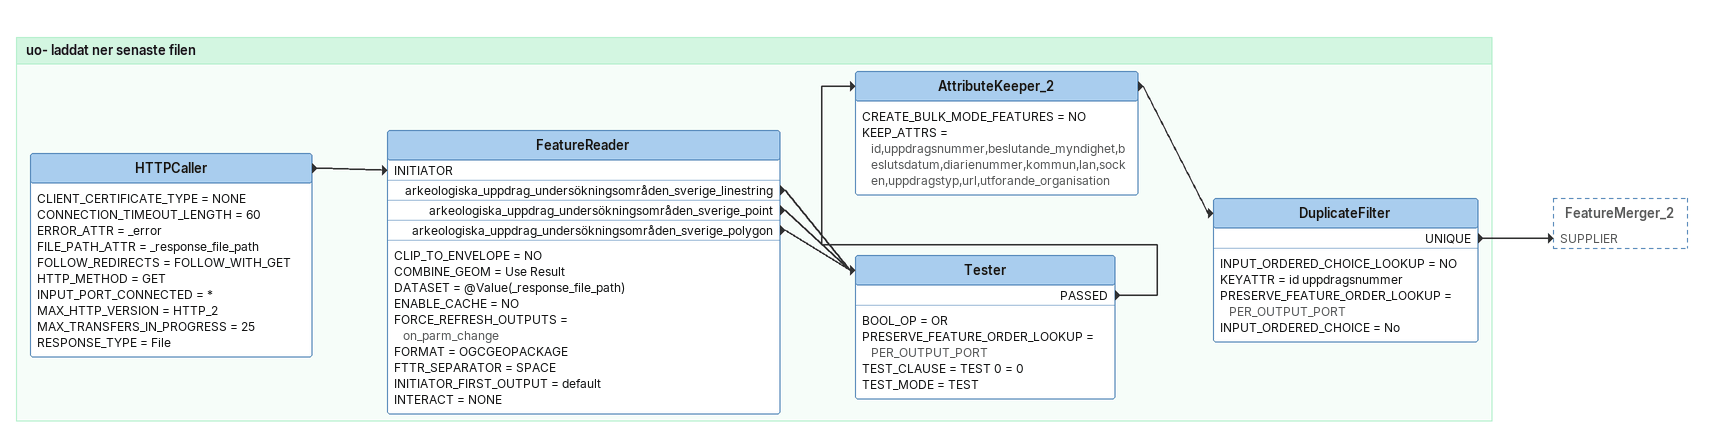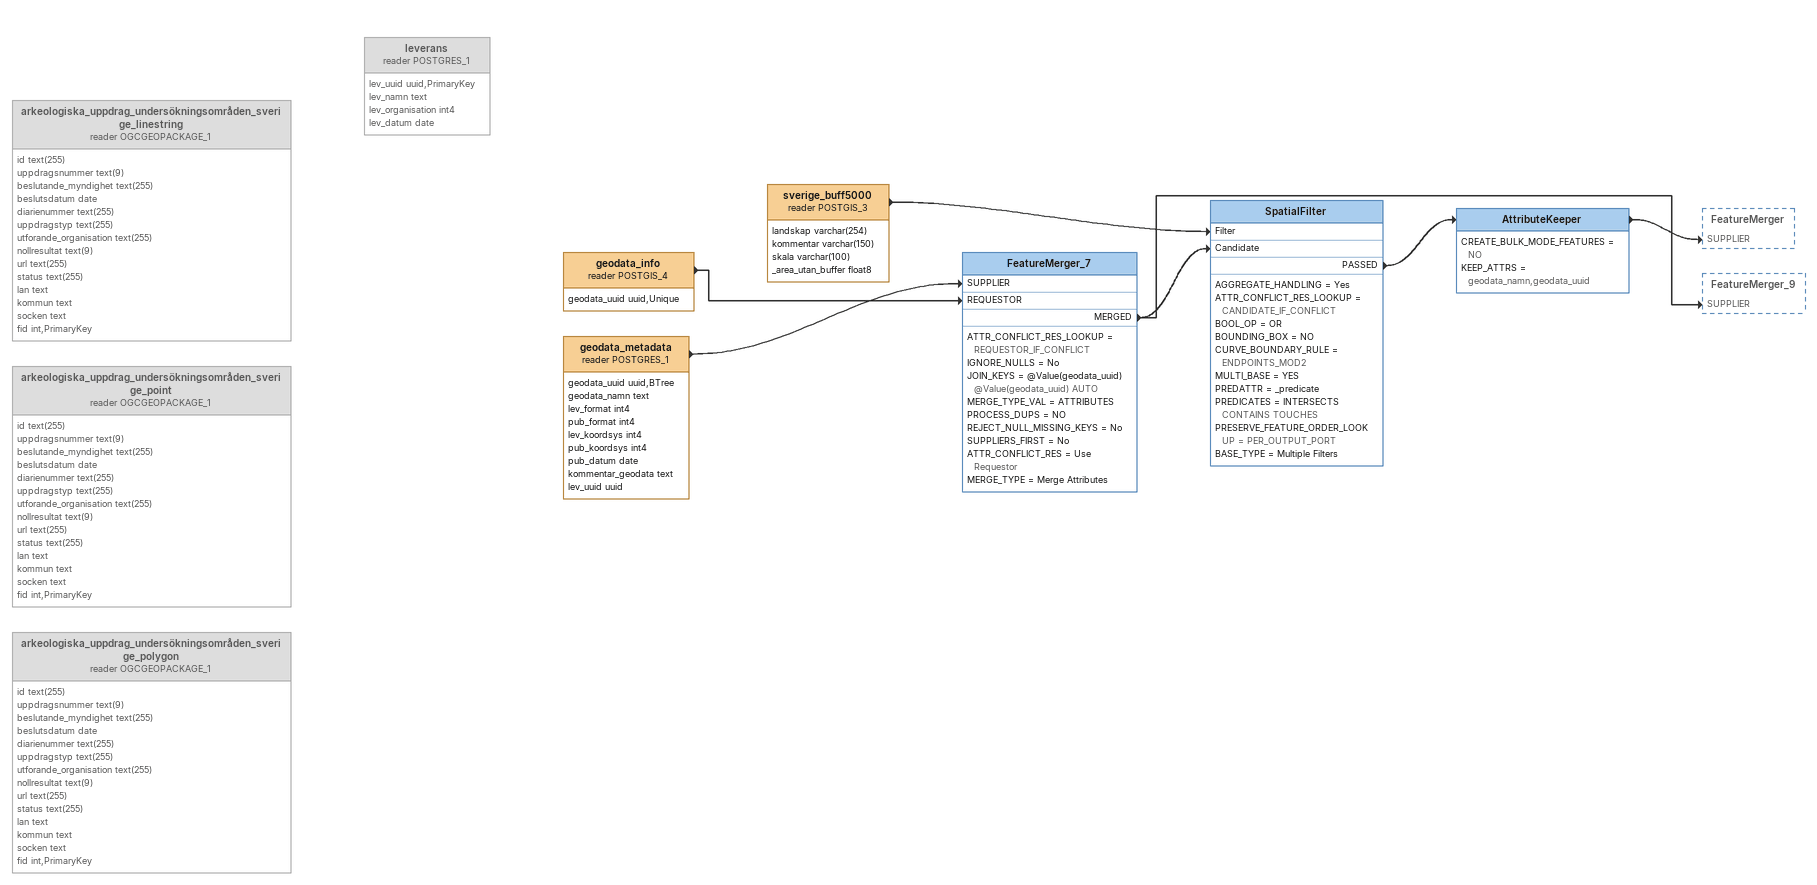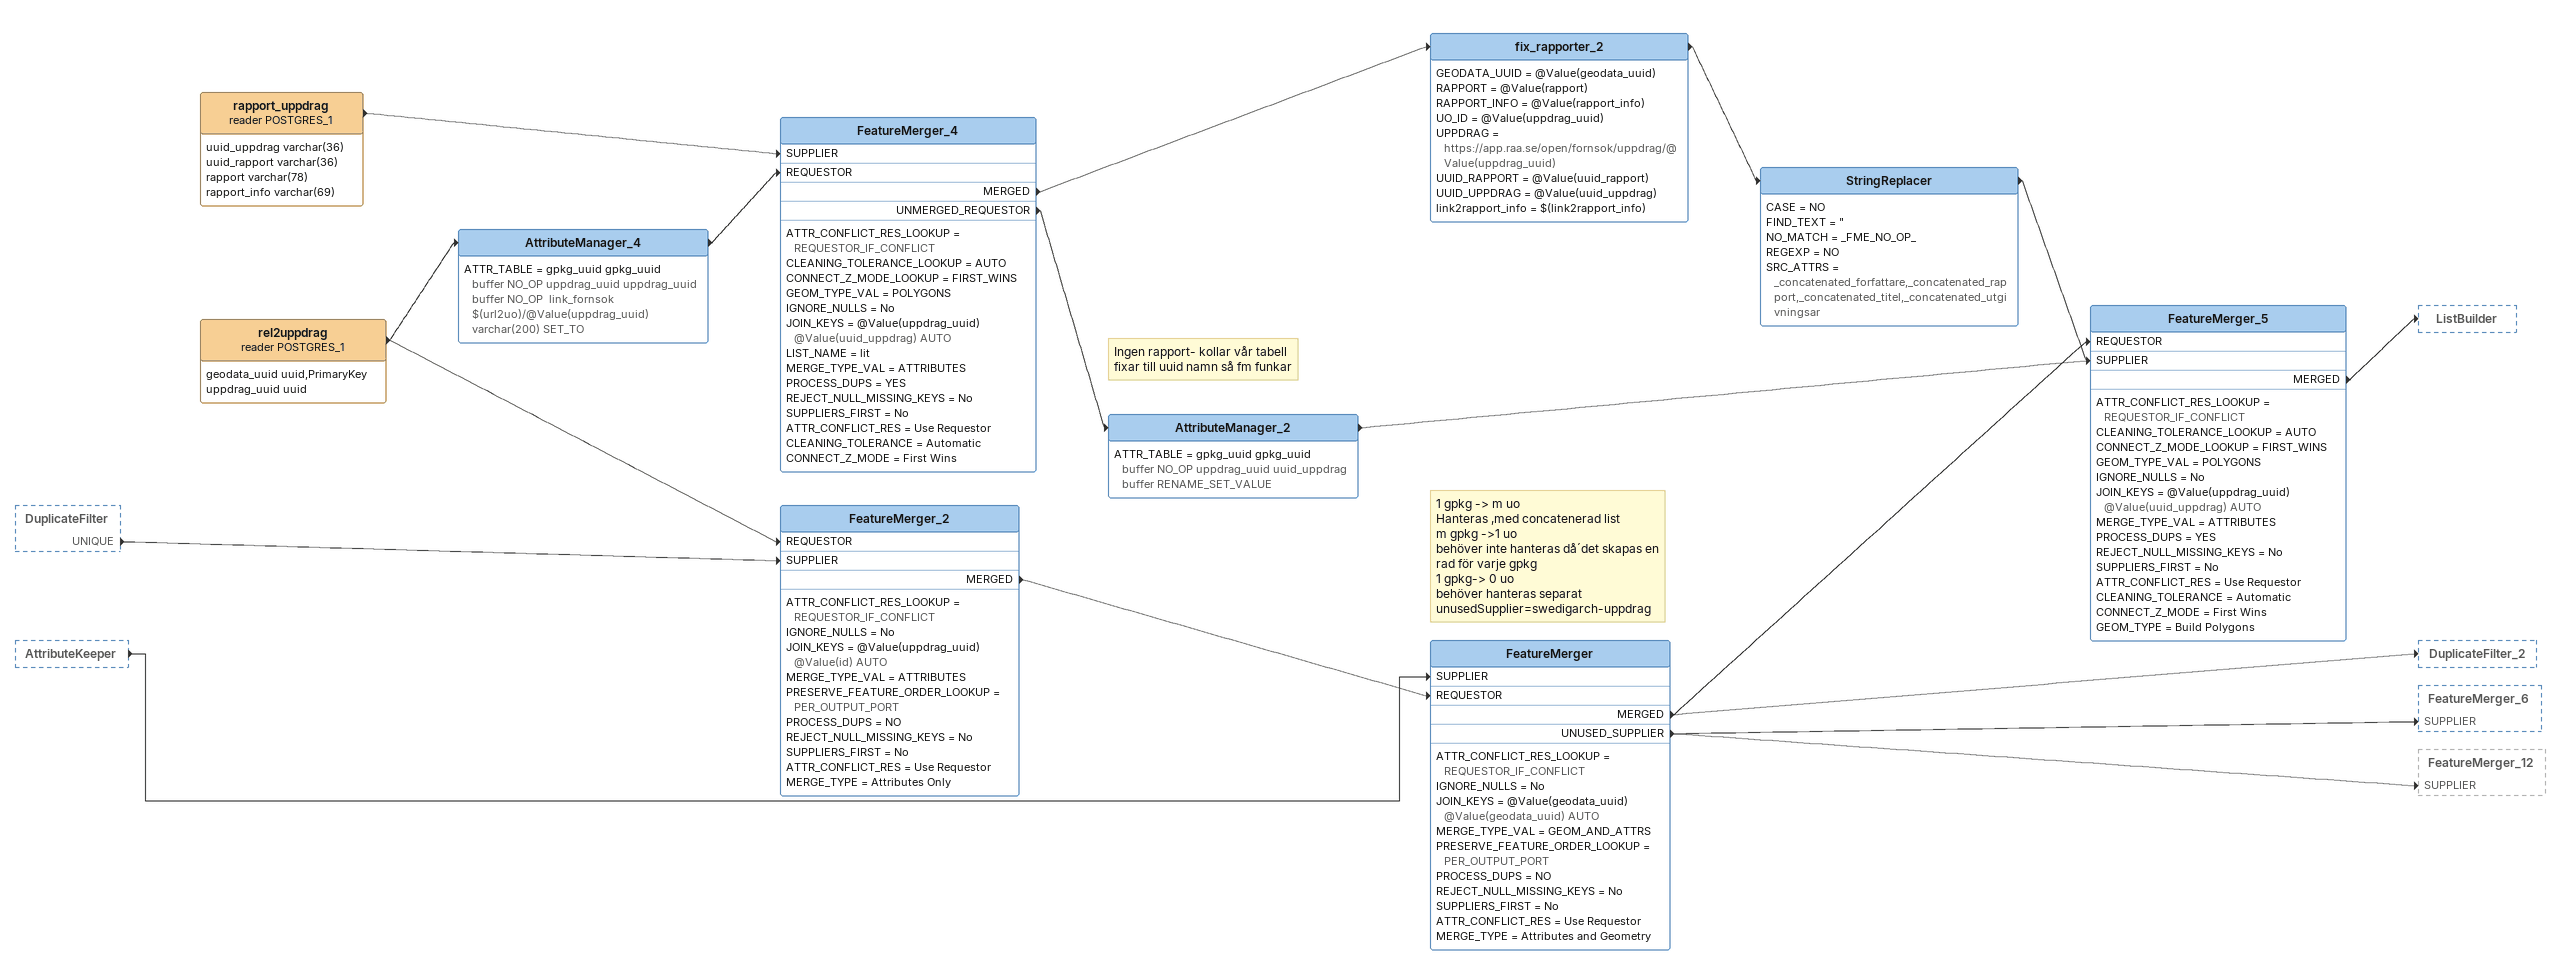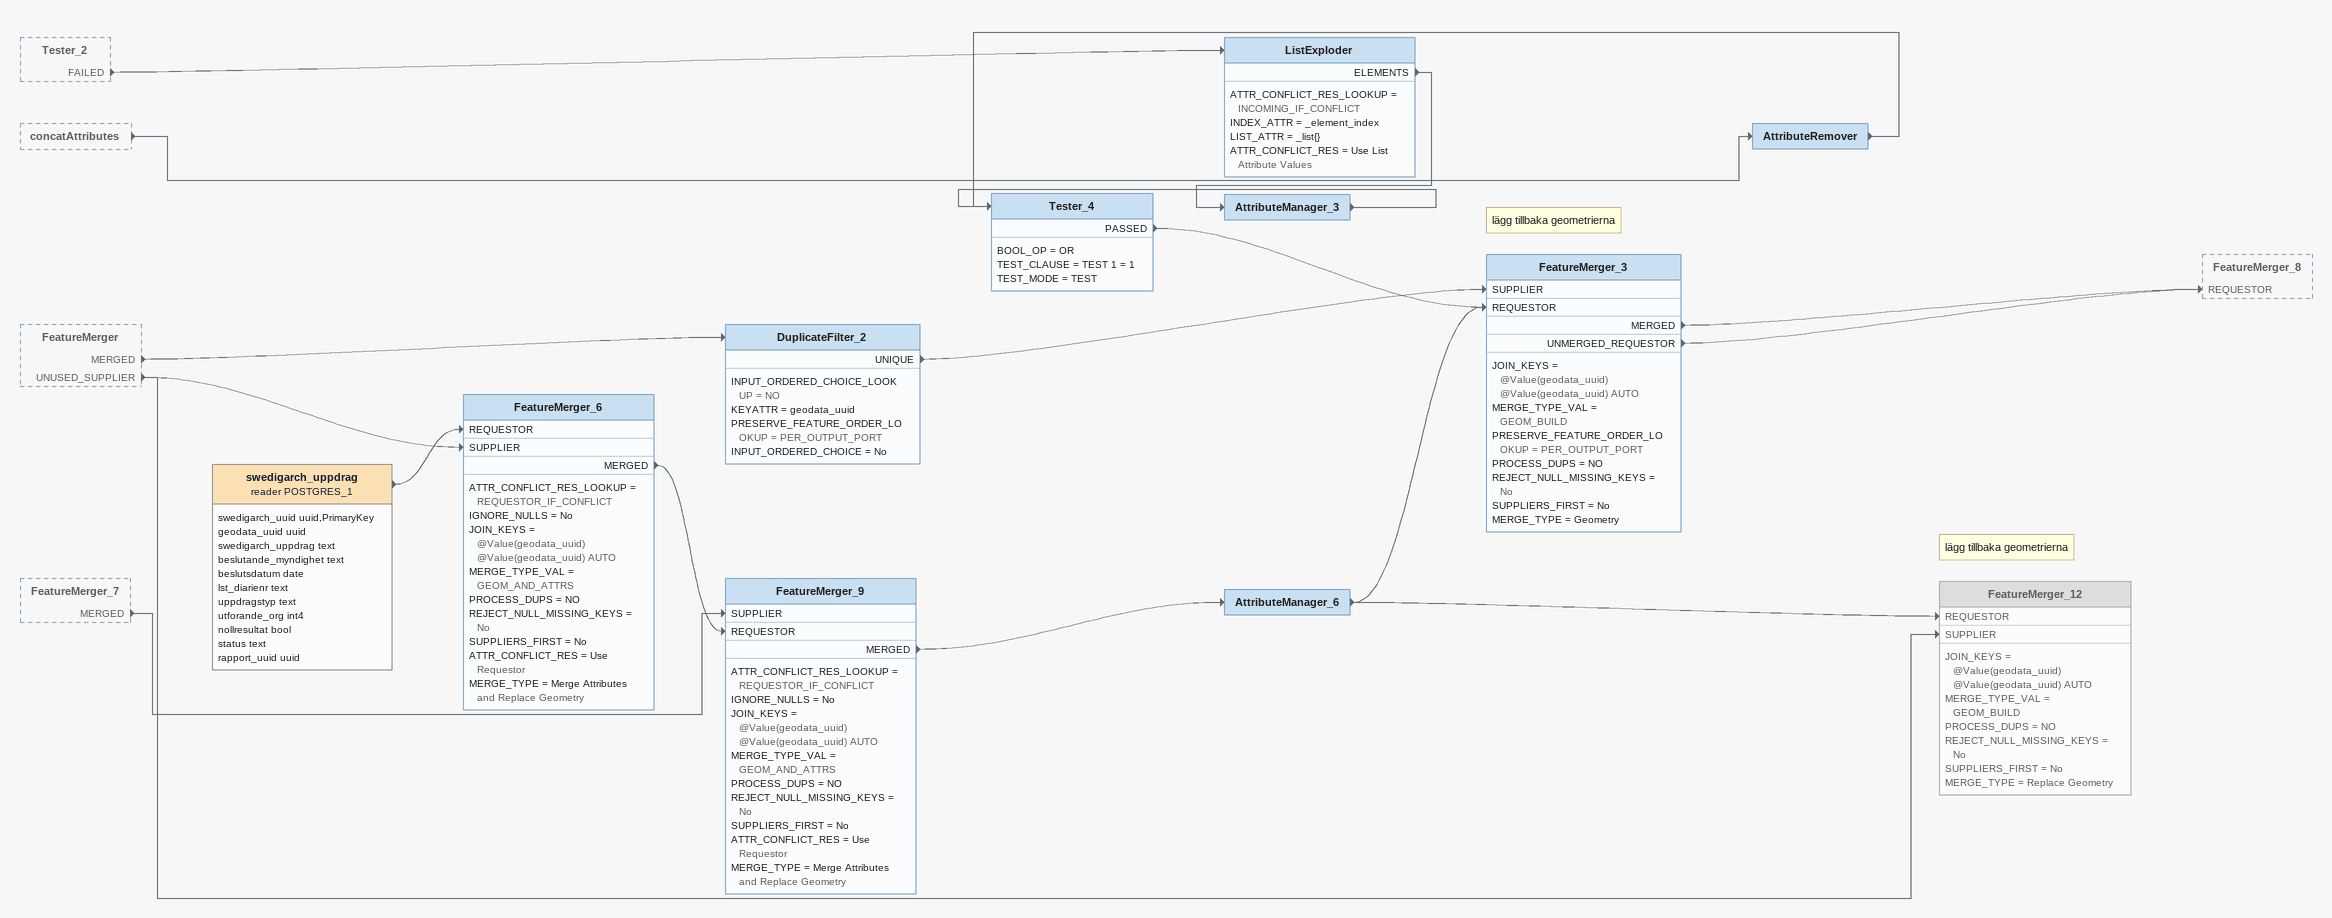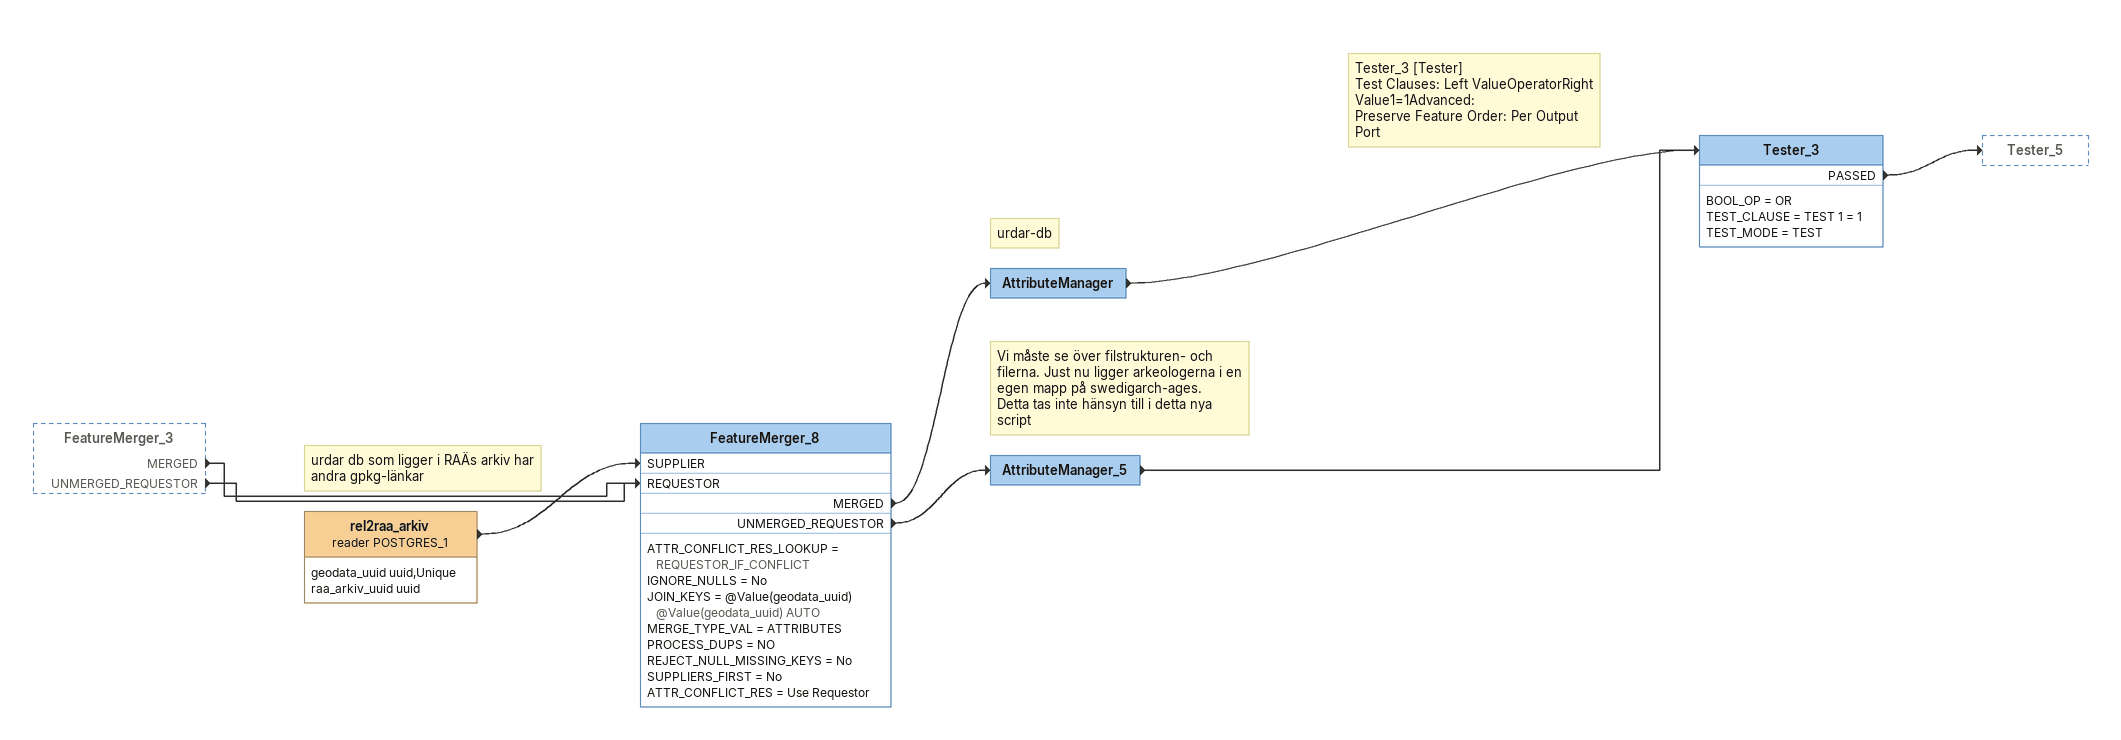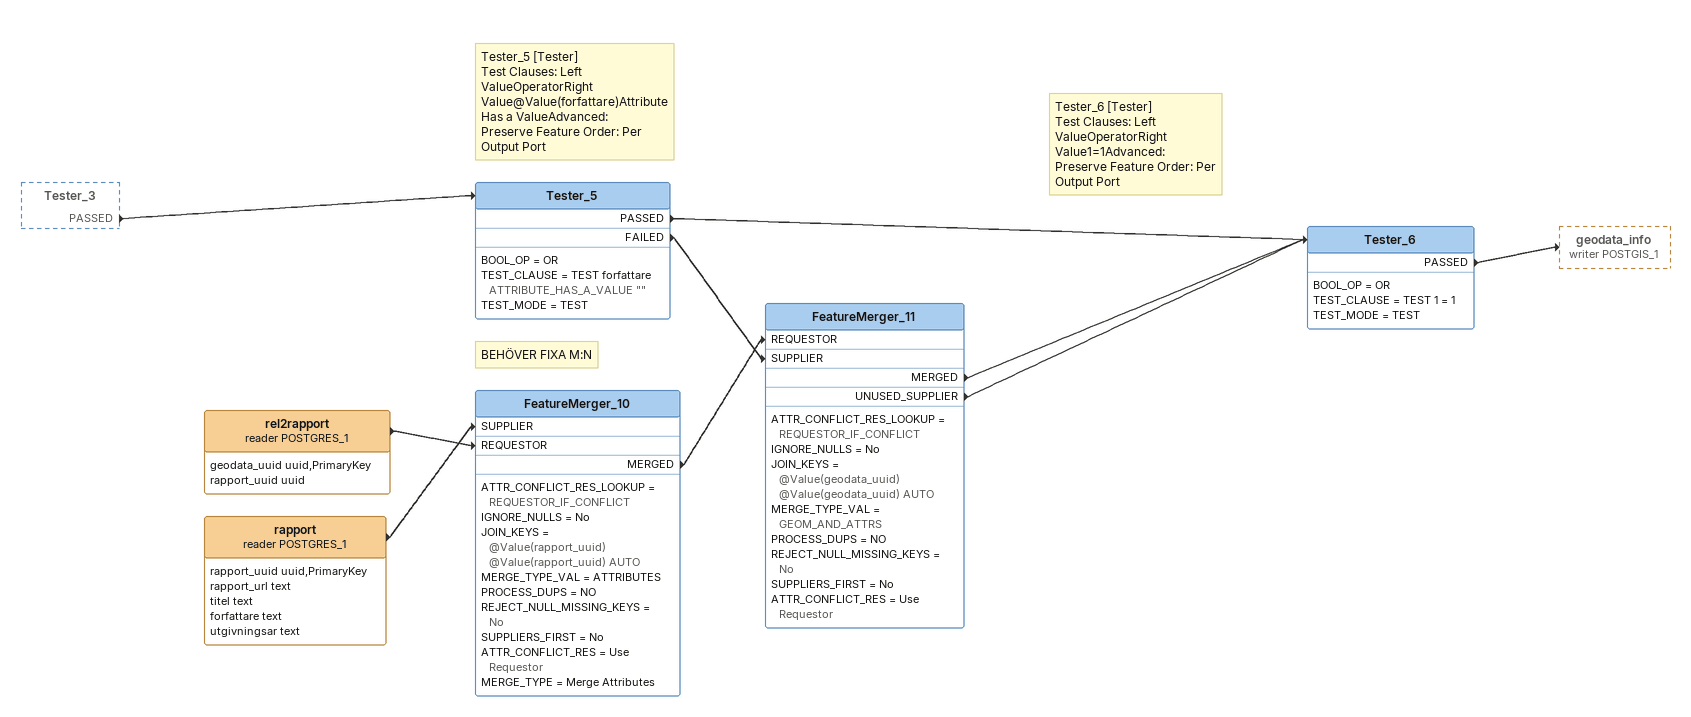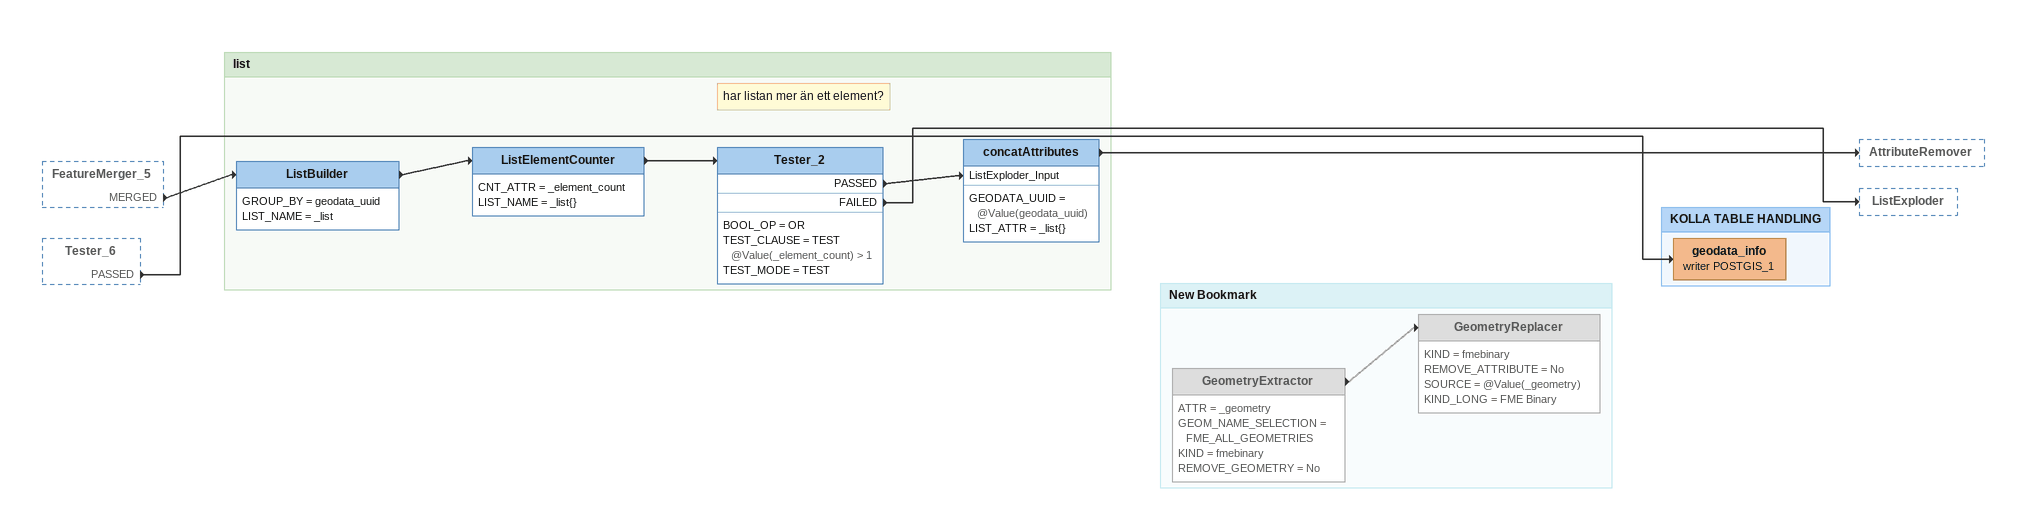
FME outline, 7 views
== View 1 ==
Bookmark: uo- laddat ner senaste filen
HTTPCaller
    CLIENT_CERTIFICATE_TYPE = NONE
    CONNECTION_TIMEOUT_LENGTH = 60
    ERROR_ATTR = _error
    FILE_PATH_ATTR = _response_file_path
    FOLLOW_REDIRECTS = FOLLOW_WITH_GET
    HTTP_METHOD = GET
    INPUT_PORT_CONNECTED = *
    MAX_HTTP_VERSION = HTTP_2
    MAX_TRANSFERS_IN_PROGRESS = 25
    RESPONSE_TYPE = File
    -> FeatureReader [INITIATOR]
FeatureReader
    CLIP_TO_ENVELOPE = NO
    COMBINE_GEOM = Use Result
    DATASET = @Value(_response_file_path)
    ENABLE_CACHE = NO
    FORCE_REFRESH_OUTPUTS = on_parm_change
    FORMAT = OGCGEOPACKAGE
    FTTR_SEPARATOR = SPACE
    INITIATOR_FIRST_OUTPUT = default
    INTERACT = NONE
    arkeologiska_uppdrag_undersökningsområden_sverige_linestring -> Tester
    arkeologiska_uppdrag_undersökningsområden_sverige_point -> Tester
    arkeologiska_uppdrag_undersökningsområden_sverige_polygon -> Tester
Tester
    BOOL_OP = OR
    PRESERVE_FEATURE_ORDER_LOOKUP = PER_OUTPUT_PORT
    TEST_CLAUSE = TEST 0 = 0
    TEST_MODE = TEST
    PASSED -> AttributeKeeper_2
AttributeKeeper_2
    CREATE_BULK_MODE_FEATURES = NO
    KEEP_ATTRS = id,uppdragsnummer,beslutande_myndighet,beslutsdatum,diarienummer,kommun,lan,socken,uppdragstyp,url,utforande_organisation
    -> DuplicateFilter
DuplicateFilter
    INPUT_ORDERED_CHOICE_LOOKUP = NO
    KEYATTR = id uppdragsnummer
    PRESERVE_FEATURE_ORDER_LOOKUP = PER_OUTPUT_PORT
    INPUT_ORDERED_CHOICE = No
    UNIQUE -> FeatureMerger_2 [SUPPLIER]

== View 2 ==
arkeologiska_uppdrag_undersökningsområden_sverige_linestring (reader OGCGEOPACKAGE_1) [off]
    attributes: id text(255), uppdragsnummer text(9), beslutande_myndighet text(255), beslutsdatum date, diarienummer text(255), uppdragstyp text(255), utforande_organisation text(255), nollresultat text(9), url text(255), status text(255), lan text, kommun text, socken text, fid int,PrimaryKey
arkeologiska_uppdrag_undersökningsområden_sverige_point (reader OGCGEOPACKAGE_1) [off]
    attributes: id text(255), uppdragsnummer text(9), beslutande_myndighet text(255), beslutsdatum date, diarienummer text(255), uppdragstyp text(255), utforande_organisation text(255), nollresultat text(9), url text(255), status text(255), lan text, kommun text, socken text, fid int,PrimaryKey
arkeologiska_uppdrag_undersökningsområden_sverige_polygon (reader OGCGEOPACKAGE_1) [off]
    attributes: id text(255), uppdragsnummer text(9), beslutande_myndighet text(255), beslutsdatum date, diarienummer text(255), uppdragstyp text(255), utforande_organisation text(255), nollresultat text(9), url text(255), status text(255), lan text, kommun text, socken text, fid int,PrimaryKey
leverans (reader POSTGRES_1) [off]
    attributes: lev_uuid uuid,PrimaryKey, lev_namn text, lev_organisation int4, lev_datum date
geodata_info (reader POSTGIS_4)
    attributes: geodata_uuid uuid,Unique
    -> FeatureMerger_7 [REQUESTOR]
geodata_metadata (reader POSTGRES_1)
    attributes: geodata_uuid uuid,BTree, geodata_namn text, lev_format int4, pub_format int4, lev_koordsys int4, pub_koordsys int4, pub_datum date, kommentar_geodata text, lev_uuid uuid
    -> FeatureMerger_7 [SUPPLIER]
FeatureMerger_7
    ATTR_CONFLICT_RES_LOOKUP = REQUESTOR_IF_CONFLICT
    IGNORE_NULLS = No
    JOIN_KEYS = @Value(geodata_uuid) @Value(geodata_uuid) AUTO
    MERGE_TYPE_VAL = ATTRIBUTES
    PROCESS_DUPS = NO
    REJECT_NULL_MISSING_KEYS = No
    SUPPLIERS_FIRST = No
    ATTR_CONFLICT_RES = Use Requestor
    MERGE_TYPE = Merge Attributes
    MERGED -> SpatialFilter [Candidate]
    MERGED -> FeatureMerger_9 [SUPPLIER]
sverige_buff5000 (reader POSTGIS_3)
    attributes: landskap varchar(254), kommentar varchar(150), skala varchar(100), _area_utan_buffer float8
    -> SpatialFilter [Filter]
SpatialFilter
    AGGREGATE_HANDLING = Yes
    ATTR_CONFLICT_RES_LOOKUP = CANDIDATE_IF_CONFLICT
    BOOL_OP = OR
    BOUNDING_BOX = NO
    CURVE_BOUNDARY_RULE = ENDPOINTS_MOD2
    MULTI_BASE = YES
    PREDATTR = _predicate
    PREDICATES = INTERSECTS CONTAINS TOUCHES
    PRESERVE_FEATURE_ORDER_LOOKUP = PER_OUTPUT_PORT
    BASE_TYPE = Multiple Filters
    PASSED -> AttributeKeeper
AttributeKeeper
    CREATE_BULK_MODE_FEATURES = NO
    KEEP_ATTRS = geodata_namn,geodata_uuid
    -> FeatureMerger [SUPPLIER]

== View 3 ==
DuplicateFilter [outside]
    UNIQUE -> FeatureMerger_2 [SUPPLIER]
AttributeKeeper [outside]
    -> FeatureMerger [SUPPLIER]
rel2uppdrag (reader POSTGRES_1)
    attributes: geodata_uuid uuid,PrimaryKey, uppdrag_uuid uuid
    -> AttributeManager_4
    -> FeatureMerger_2 [REQUESTOR]
AttributeManager_4
    ATTR_TABLE = gpkg_uuid gpkg_uuid  buffer NO_OP uppdrag_uuid uppdrag_uuid  buffer NO_OP  link_fornsok $(url2uo)/@Value(uppdrag_uuid) varchar(200) SET_TO
    -> FeatureMerger_4 [REQUESTOR]
rapport_uppdrag (reader POSTGRES_1)
    attributes: uuid_uppdrag varchar(36), uuid_rapport varchar(36), rapport varchar(78), rapport_info varchar(69)
    -> FeatureMerger_4 [SUPPLIER]
FeatureMerger_4
    ATTR_CONFLICT_RES_LOOKUP = REQUESTOR_IF_CONFLICT
    CLEANING_TOLERANCE_LOOKUP = AUTO
    CONNECT_Z_MODE_LOOKUP = FIRST_WINS
    GEOM_TYPE_VAL = POLYGONS
    IGNORE_NULLS = No
    JOIN_KEYS = @Value(uppdrag_uuid) @Value(uuid_uppdrag) AUTO
    LIST_NAME = lit
    MERGE_TYPE_VAL = ATTRIBUTES
    PROCESS_DUPS = YES
    REJECT_NULL_MISSING_KEYS = No
    SUPPLIERS_FIRST = No
    ATTR_CONFLICT_RES = Use Requestor
    CLEANING_TOLERANCE = Automatic
    CONNECT_Z_MODE = First Wins
    MERGED -> fix_rapporter_2
    UNMERGED_REQUESTOR -> AttributeManager_2
fix_rapporter_2
    GEODATA_UUID = @Value(geodata_uuid)
    RAPPORT = @Value(rapport)
    RAPPORT_INFO = @Value(rapport_info)
    UO_ID = @Value(uppdrag_uuid)
    UPPDRAG = https://app.raa.se/open/fornsok/uppdrag/@Value(uppdrag_uuid)
    UUID_RAPPORT = @Value(uuid_rapport)
    UUID_UPPDRAG = @Value(uuid_uppdrag)
    link2rapport_info = $(link2rapport_info)
    -> StringReplacer
StringReplacer
    CASE = NO
    FIND_TEXT = "
    NO_MATCH = _FME_NO_OP_
    REGEXP = NO
    SRC_ATTRS = _concatenated_forfattare,_concatenated_rapport,_concatenated_titel,_concatenated_utgivningsar
    -> FeatureMerger_5 [SUPPLIER]
Note: Ingen rapport- kollar vår tabell / fixar till uuid namn så fm funkar
AttributeManager_2
    ATTR_TABLE = gpkg_uuid gpkg_uuid  buffer NO_OP uppdrag_uuid uuid_uppdrag  buffer RENAME_SET_VALUE
    -> FeatureMerger_5 [SUPPLIER]
FeatureMerger_2
    ATTR_CONFLICT_RES_LOOKUP = REQUESTOR_IF_CONFLICT
    IGNORE_NULLS = No
    JOIN_KEYS = @Value(uppdrag_uuid) @Value(id) AUTO
    MERGE_TYPE_VAL = ATTRIBUTES
    PRESERVE_FEATURE_ORDER_LOOKUP = PER_OUTPUT_PORT
    PROCESS_DUPS = NO
    REJECT_NULL_MISSING_KEYS = No
    SUPPLIERS_FIRST = No
    ATTR_CONFLICT_RES = Use Requestor
    MERGE_TYPE = Attributes Only
    MERGED -> FeatureMerger [REQUESTOR]
Note: 1 gpkg -> m uo / Hanteras ,med concatenerad list / m gpkg ->1 uo / behöver inte hanteras då´det skapas en rad för varje gpkg / 1 gpkg-> 0 uo / behöver hanteras separat / unusedSupplier=swedigarch-uppdrag
FeatureMerger
    ATTR_CONFLICT_RES_LOOKUP = REQUESTOR_IF_CONFLICT
    IGNORE_NULLS = No
    JOIN_KEYS = @Value(geodata_uuid) @Value(geodata_uuid) AUTO
    MERGE_TYPE_VAL = GEOM_AND_ATTRS
    PRESERVE_FEATURE_ORDER_LOOKUP = PER_OUTPUT_PORT
    PROCESS_DUPS = NO
    REJECT_NULL_MISSING_KEYS = No
    SUPPLIERS_FIRST = No
    ATTR_CONFLICT_RES = Use Requestor
    MERGE_TYPE = Attributes and Geometry
    MERGED -> DuplicateFilter_2
    MERGED -> FeatureMerger_5 [REQUESTOR]
    UNUSED_SUPPLIER -> FeatureMerger_6 [SUPPLIER]
    UNUSED_SUPPLIER -> FeatureMerger_12 [SUPPLIER]
FeatureMerger_5
    ATTR_CONFLICT_RES_LOOKUP = REQUESTOR_IF_CONFLICT
    CLEANING_TOLERANCE_LOOKUP = AUTO
    CONNECT_Z_MODE_LOOKUP = FIRST_WINS
    GEOM_TYPE_VAL = POLYGONS
    IGNORE_NULLS = No
    JOIN_KEYS = @Value(uppdrag_uuid) @Value(uuid_uppdrag) AUTO
    MERGE_TYPE_VAL = ATTRIBUTES
    PROCESS_DUPS = YES
    REJECT_NULL_MISSING_KEYS = No
    SUPPLIERS_FIRST = No
    ATTR_CONFLICT_RES = Use Requestor
    CLEANING_TOLERANCE = Automatic
    CONNECT_Z_MODE = First Wins
    GEOM_TYPE = Build Polygons
    MERGED -> ListBuilder

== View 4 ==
Tester_2 [outside]
    FAILED -> ListExploder
concatAttributes [outside]
    -> AttributeRemover
FeatureMerger [outside]
    MERGED -> DuplicateFilter_2
    UNUSED_SUPPLIER -> FeatureMerger_6 [SUPPLIER]
    UNUSED_SUPPLIER -> FeatureMerger_12 [SUPPLIER]
FeatureMerger_7 [outside]
    MERGED -> FeatureMerger_9 [SUPPLIER]
AttributeRemover
    -> Tester_4
ListExploder
    ATTR_CONFLICT_RES_LOOKUP = INCOMING_IF_CONFLICT
    INDEX_ATTR = _element_index
    LIST_ATTR = _list{}
    ATTR_CONFLICT_RES = Use List Attribute Values
    ELEMENTS -> AttributeManager_3
AttributeManager_3
    -> Tester_4
Tester_4
    BOOL_OP = OR
    TEST_CLAUSE = TEST 1 = 1
    TEST_MODE = TEST
    PASSED -> FeatureMerger_3 [REQUESTOR]
DuplicateFilter_2
    INPUT_ORDERED_CHOICE_LOOKUP = NO
    KEYATTR = geodata_uuid
    PRESERVE_FEATURE_ORDER_LOOKUP = PER_OUTPUT_PORT
    INPUT_ORDERED_CHOICE = No
    UNIQUE -> FeatureMerger_3 [SUPPLIER]
swedigarch_uppdrag (reader POSTGRES_1)
    attributes: swedigarch_uuid uuid,PrimaryKey, geodata_uuid uuid, swedigarch_uppdrag text, beslutande_myndighet text, beslutsdatum date, lst_diarienr text, uppdragstyp text, utforande_org int4, nollresultat bool, status text, rapport_uuid uuid
    -> FeatureMerger_6 [REQUESTOR]
FeatureMerger_6
    ATTR_CONFLICT_RES_LOOKUP = REQUESTOR_IF_CONFLICT
    IGNORE_NULLS = No
    JOIN_KEYS = @Value(geodata_uuid) @Value(geodata_uuid) AUTO
    MERGE_TYPE_VAL = GEOM_AND_ATTRS
    PROCESS_DUPS = NO
    REJECT_NULL_MISSING_KEYS = No
    SUPPLIERS_FIRST = No
    ATTR_CONFLICT_RES = Use Requestor
    MERGE_TYPE = Merge Attributes and Replace Geometry
    MERGED -> FeatureMerger_9 [REQUESTOR]
FeatureMerger_9
    ATTR_CONFLICT_RES_LOOKUP = REQUESTOR_IF_CONFLICT
    IGNORE_NULLS = No
    JOIN_KEYS = @Value(geodata_uuid) @Value(geodata_uuid) AUTO
    MERGE_TYPE_VAL = GEOM_AND_ATTRS
    PROCESS_DUPS = NO
    REJECT_NULL_MISSING_KEYS = No
    SUPPLIERS_FIRST = No
    ATTR_CONFLICT_RES = Use Requestor
    MERGE_TYPE = Merge Attributes and Replace Geometry
    MERGED -> AttributeManager_6
AttributeManager_6
    -> FeatureMerger_12 [REQUESTOR]
    -> FeatureMerger_3 [REQUESTOR]
Note: lägg tillbaka geometrierna
FeatureMerger_3
    JOIN_KEYS = @Value(geodata_uuid) @Value(geodata_uuid) AUTO
    MERGE_TYPE_VAL = GEOM_BUILD
    PRESERVE_FEATURE_ORDER_LOOKUP = PER_OUTPUT_PORT
    PROCESS_DUPS = NO
    REJECT_NULL_MISSING_KEYS = No
    SUPPLIERS_FIRST = No
    MERGE_TYPE = Geometry
    MERGED -> FeatureMerger_8 [REQUESTOR]
    UNMERGED_REQUESTOR -> FeatureMerger_8 [REQUESTOR]
Note: lägg tillbaka geometrierna
FeatureMerger_12 [off]
    JOIN_KEYS = @Value(geodata_uuid) @Value(geodata_uuid) AUTO
    MERGE_TYPE_VAL = GEOM_BUILD
    PROCESS_DUPS = NO
    REJECT_NULL_MISSING_KEYS = No
    SUPPLIERS_FIRST = No
    MERGE_TYPE = Replace Geometry

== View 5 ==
FeatureMerger_3 [outside]
    MERGED -> FeatureMerger_8 [REQUESTOR]
    UNMERGED_REQUESTOR -> FeatureMerger_8 [REQUESTOR]
Note: urdar db som ligger i RAÄs arkiv har andra gpkg-länkar
rel2raa_arkiv (reader POSTGRES_1)
    attributes: geodata_uuid uuid,Unique, raa_arkiv_uuid uuid
    -> FeatureMerger_8 [SUPPLIER]
FeatureMerger_8
    ATTR_CONFLICT_RES_LOOKUP = REQUESTOR_IF_CONFLICT
    IGNORE_NULLS = No
    JOIN_KEYS = @Value(geodata_uuid) @Value(geodata_uuid) AUTO
    MERGE_TYPE_VAL = ATTRIBUTES
    PROCESS_DUPS = NO
    REJECT_NULL_MISSING_KEYS = No
    SUPPLIERS_FIRST = No
    ATTR_CONFLICT_RES = Use Requestor
    MERGED -> AttributeManager
    UNMERGED_REQUESTOR -> AttributeManager_5
Note: urdar-db
AttributeManager
    -> Tester_3
Note: Vi måste se över filstrukturen- och filerna. Just nu ligger arkeologerna i en egen mapp på swedigarch-ages. / Detta tas inte hänsyn till i detta nya script
AttributeManager_5
    -> Tester_3
Note: Tester_3 [Tester] / Test Clauses: Left ValueOperatorRight Value1=1Advanced: / Preserve Feature Order: Per Output Port
Tester_3
    BOOL_OP = OR
    TEST_CLAUSE = TEST 1 = 1
    TEST_MODE = TEST
    PASSED -> Tester_5

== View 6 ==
Tester_3 [outside]
    PASSED -> Tester_5
Note: Tester_5 [Tester] / Test Clauses: Left ValueOperatorRight Value@Value(forfattare)Attribute Has a ValueAdvanced: / Preserve Feature Order: Per Output Port
Tester_5
    BOOL_OP = OR
    TEST_CLAUSE = TEST forfattare ATTRIBUTE_HAS_A_VALUE ""
    TEST_MODE = TEST
    PASSED -> Tester_6
    FAILED -> FeatureMerger_11 [SUPPLIER]
rel2rapport (reader POSTGRES_1)
    attributes: geodata_uuid uuid,PrimaryKey, rapport_uuid uuid
    -> FeatureMerger_10 [REQUESTOR]
rapport (reader POSTGRES_1)
    attributes: rapport_uuid uuid,PrimaryKey, rapport_url text, titel text, forfattare text, utgivningsar text
    -> FeatureMerger_10 [SUPPLIER]
Note: BEHÖVER FIXA M:N
FeatureMerger_10
    ATTR_CONFLICT_RES_LOOKUP = REQUESTOR_IF_CONFLICT
    IGNORE_NULLS = No
    JOIN_KEYS = @Value(rapport_uuid) @Value(rapport_uuid) AUTO
    MERGE_TYPE_VAL = ATTRIBUTES
    PROCESS_DUPS = NO
    REJECT_NULL_MISSING_KEYS = No
    SUPPLIERS_FIRST = No
    ATTR_CONFLICT_RES = Use Requestor
    MERGE_TYPE = Merge Attributes
    MERGED -> FeatureMerger_11 [REQUESTOR]
FeatureMerger_11
    ATTR_CONFLICT_RES_LOOKUP = REQUESTOR_IF_CONFLICT
    IGNORE_NULLS = No
    JOIN_KEYS = @Value(geodata_uuid) @Value(geodata_uuid) AUTO
    MERGE_TYPE_VAL = GEOM_AND_ATTRS
    PROCESS_DUPS = NO
    REJECT_NULL_MISSING_KEYS = No
    SUPPLIERS_FIRST = No
    ATTR_CONFLICT_RES = Use Requestor
    MERGED -> Tester_6
    UNUSED_SUPPLIER -> Tester_6
Note: Tester_6 [Tester] / Test Clauses: Left ValueOperatorRight Value1=1Advanced: / Preserve Feature Order: Per Output Port
Tester_6
    BOOL_OP = OR
    TEST_CLAUSE = TEST 1 = 1
    TEST_MODE = TEST
    PASSED -> geodata_info (writer POSTGIS_1)

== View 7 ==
FeatureMerger_5 [outside]
    MERGED -> ListBuilder
Tester_6 [outside]
    PASSED -> geodata_info (writer POSTGIS_1)

Bookmark: list
ListBuilder
    GROUP_BY = geodata_uuid
    LIST_NAME = _list
    -> ListElementCounter
ListElementCounter
    CNT_ATTR = _element_count
    LIST_NAME = _list{}
    -> Tester_2
Note: har listan mer än ett element?
Tester_2
    BOOL_OP = OR
    TEST_CLAUSE = TEST @Value(_element_count) > 1
    TEST_MODE = TEST
    PASSED -> concatAttributes [ListExploder_Input]
    FAILED -> ListExploder
concatAttributes
    GEODATA_UUID = @Value(geodata_uuid)
    LIST_ATTR = _list{}
    -> AttributeRemover

Bookmark: New Bookmark
GeometryExtractor [off]
    ATTR = _geometry
    GEOM_NAME_SELECTION = FME_ALL_GEOMETRIES
    KIND = fmebinary
    REMOVE_GEOMETRY = No
    -> GeometryReplacer [off]
GeometryReplacer [off]
    KIND = fmebinary
    REMOVE_ATTRIBUTE = No
    SOURCE = @Value(_geometry)
    KIND_LONG = FME Binary

Bookmark: KOLLA TABLE HANDLING
geodata_info (writer POSTGIS_1)
